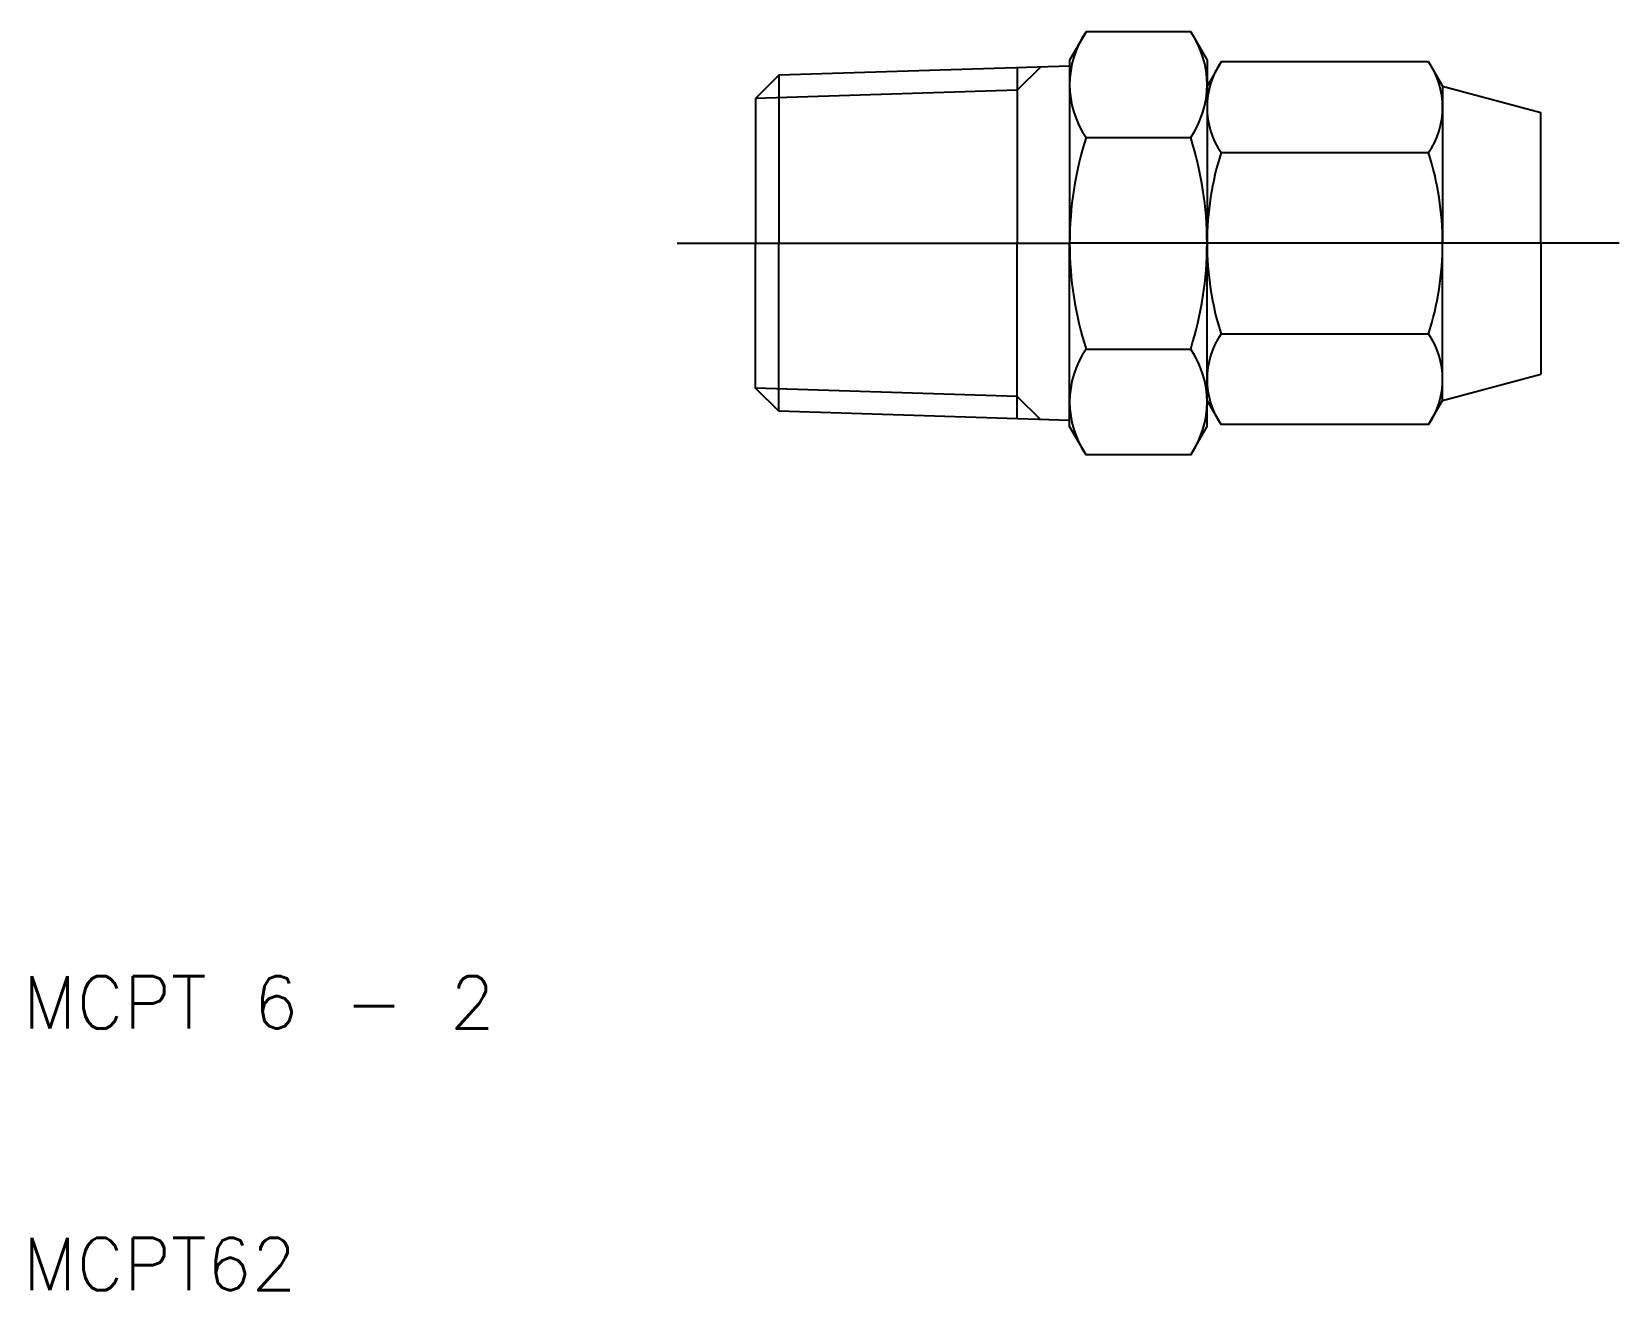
# Model space of a CAD drawing. Extents: x 10.3 to 71, y 10 to 58.1.
import ezdxf

# ---------------------------------------------------------------- set-up
doc = ezdxf.new("R2010")
doc.units = 0
doc.linetypes.add('CENTER', pattern=[50.8, 31.75, -6.35, 6.35, -6.35])
doc.layers.get('0').update_dxf_attribs({"linetype": 'CONTINUOUS'})
doc.layers.add('CENTER', color=1, linetype='CENTER')
doc.styles.get("Standard").update_dxf_attribs({"font": 'txt.shx'})

msp = doc.modelspace()

# ---------------------------------------------------------------- linework, layer by layer
for p, q in [((50.625, 58.083), (50, 57)), ((54.625, 58.083), (50.625, 58.083)), ((54.625, 58.083), (55.25, 57)), ((38.884, 56.418), (38, 55.535)), ((50, 56.766), (38.884, 56.418)), ((38.884, 56.418), (38.884, 50)), ((48, 56.703), (48, 50)), ((50, 57), (50, 50)), ((55.25, 57), (55.25, 50)), ((55.786, 56.928), (55.25, 56)), ((63.714, 56.928), (55.786, 56.928)), ((63.714, 56.928), (64.25, 56)), ((64.25, 56), (64.25, 50)), ((64.25, 56), (68, 54.995)), ((38, 55.535), (38, 50)), ((68, 50), (68, 54.995)), ((50.625, 54.041), (54.625, 54.041)), ((55.786, 53.464), (63.714, 53.464)), ((38, 44.465), (38, 50)), ((38.884, 43.582), (38.884, 50)), ((48, 43.297), (48, 50)), ((50, 43), (50, 50)), ((55.25, 43), (55.25, 50)), ((64.25, 44), (64.25, 50)), ((68, 50), (68, 45.005)), ((55.786, 46.536), (63.714, 46.536)), ((50.625, 45.959), (54.625, 45.959)), ((64.25, 44), (68, 45.005)), ((38.884, 43.582), (38, 44.465)), ((55.786, 43.072), (55.25, 44)), ((63.714, 43.072), (64.25, 44)), ((50, 43.234), (38.884, 43.582)), ((63.714, 43.072), (55.786, 43.072)), ((50.625, 41.917), (50, 43)), ((54.625, 41.917), (55.25, 43)), ((54.625, 41.917), (50.625, 41.917))]:
    msp.add_line(p, q)
at = {"color": 3}
for p, q in [((48.884, 56.731), (48, 55.847)), ((48, 55.847), (38, 55.535)), ((48, 44.153), (38, 44.465)), ((48.884, 43.269), (48, 44.153))]:
    msp.add_line(p, q, dxfattribs=at)
for centre, radius, start, end in [((53.578, 56.062), 3.578, 145.61575, 214.38425), ((51.672, 56.062), 3.578, 325.61575, 34.38425), ((58.317, 55.196), 3.067, 145.61575, 214.38425), ((61.183, 55.196), 3.067, 325.61575, 34.38425), ((63.375, 50), 13.375, 162.41205, 180), ((41.875, 50), 13.375, 0, 17.58795), ((66.714, 50), 11.464, 162.41205, 180), ((52.786, 50), 11.464, 0, 17.58795), ((63.375, 50), 13.375, 180, 197.58795), ((41.875, 50), 13.375, 342.41205, 0), ((66.714, 50), 11.464, 180, 197.58795), ((52.786, 50), 11.464, 342.41205, 0), ((58.317, 44.804), 3.067, 145.61575, 214.38425), ((61.183, 44.804), 3.067, 325.61575, 34.38425), ((53.578, 43.938), 3.578, 145.61575, 214.38425), ((51.672, 43.938), 3.578, 325.61575, 34.38425)]:
    msp.add_arc(centre, radius, start, end)
at = {"layer": 'CENTER'}
for p, q in [((35, 50), (50, 50)), ((55.25, 50), (50, 50)), ((71, 50), (55.25, 50))]:
    msp.add_line(p, q, dxfattribs=at)

# ---------------------------------------------------------------- texts
for s, p in [('MCPT 6 - 2', (10, 20)), ('MCPT62', (10, 10))]:
    msp.add_text(s, height=2).set_placement(p)

doc.saveas('drawing.dxf')
